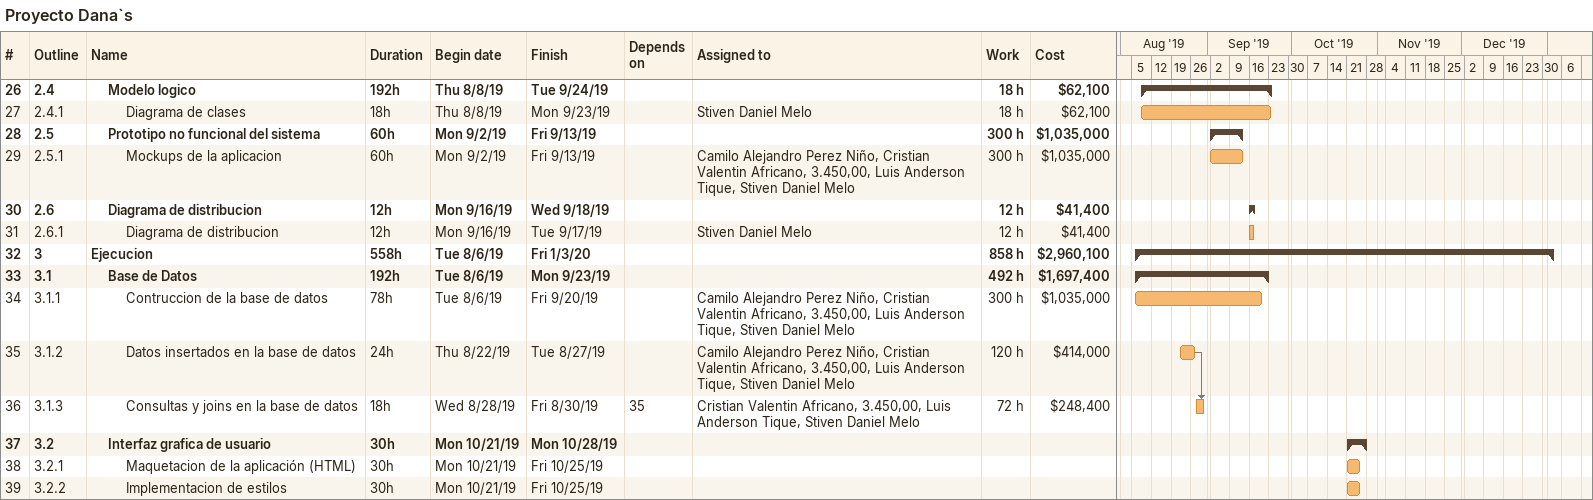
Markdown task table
Proyecto Dana`s

| ID | WBS | Task | Duration | Start | Finish | Predecessors | Resources | Work (h) | Cost ($) |
|---|---|---|---|---|---|---|---|---|---|
| 26 | 2.4 | **Modelo logico** | 192h | 2019-08-08 | 2019-09-24 |  |  | 18 | 62100 |
| 27 | 2.4.1 | Diagrama de clases | 18h | 2019-08-08 | 2019-09-23 |  | Stiven Daniel Melo | 18 | 62100 |
| 28 | 2.5 | **Prototipo no funcional del sistema** | 60h | 2019-09-02 | 2019-09-13 |  |  | 300 | 1035000 |
| 29 | 2.5.1 | Mockups de la aplicacion | 60h | 2019-09-02 | 2019-09-13 |  | Camilo Alejandro Perez Niño, Cristian Valentin Africano, 3.450,00, Luis Anderson Tique, Stiven Daniel Melo | 300 | 1035000 |
| 30 | 2.6 | **Diagrama de distribucion** | 12h | 2019-09-16 | 2019-09-18 |  |  | 12 | 41400 |
| 31 | 2.6.1 | Diagrama de distribucion | 12h | 2019-09-16 | 2019-09-17 |  | Stiven Daniel Melo | 12 | 41400 |
| 32 | 3 | **Ejecucion** | 558h | 2019-08-06 | 2020-01-03 |  |  | 858 | 2960100 |
| 33 | 3.1 | **Base de Datos** | 192h | 2019-08-06 | 2019-09-23 |  |  | 492 | 1697400 |
| 34 | 3.1.1 | Contruccion de la base de datos | 78h | 2019-08-06 | 2019-09-20 |  | Camilo Alejandro Perez Niño, Cristian Valentin Africano, 3.450,00, Luis Anderson Tique, Stiven Daniel Melo | 300 | 1035000 |
| 35 | 3.1.2 | Datos insertados en la base de datos | 24h | 2019-08-22 | 2019-08-27 |  | Camilo Alejandro Perez Niño, Cristian Valentin Africano, 3.450,00, Luis Anderson Tique, Stiven Daniel Melo | 120 | 414000 |
| 36 | 3.1.3 | Consultas y joins en la base de datos | 18h | 2019-08-28 | 2019-08-30 | 35 | Cristian Valentin Africano, 3.450,00, Luis Anderson Tique, Stiven Daniel Melo | 72 | 248400 |
| 37 | 3.2 | **Interfaz grafica de usuario** | 30h | 2019-10-21 | 2019-10-28 |  |  |  |  |
| 38 | 3.2.1 | Maquetacion de la aplicación (HTML) | 30h | 2019-10-21 | 2019-10-25 |  |  |  |  |
| 39 | 3.2.2 | Implementacion de estilos | 30h | 2019-10-21 | 2019-10-25 |  |  |  |  |
